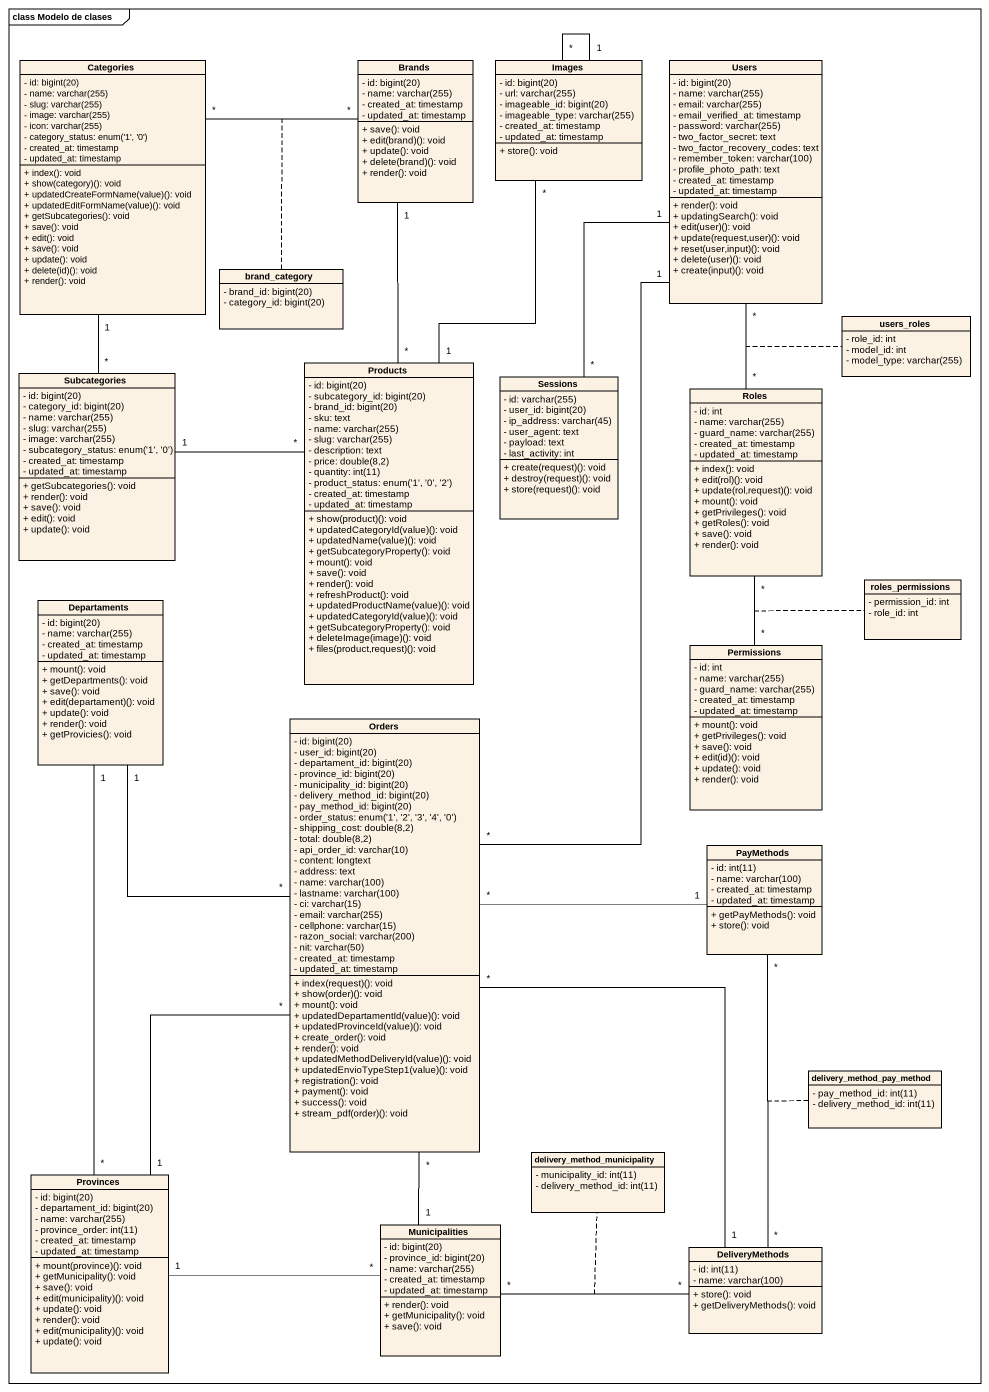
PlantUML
@startuml
mainframe class Modelo de clases
hide circle
hide empty members
skinparam classAttributeIconSize 0
class Categories {
  {field} - id: bigint(20)
  {field} - name: varchar(255)
  {field} - slug: varchar(255)
  {field} - image: varchar(255)
  {field} - icon: varchar(255)
  {field} - category_status: enum('1', '0')
  - created_at: timestamp
  - updated_at: timestamp
  + index(): void
  + show(category)(): void
  + updatedCreateFormName(value)(): void
  + updatedEditFormName(value)(): void
  + getSubcategories(): void
  + save(): void
  + edit(): void
  + save(): void
  + update(): void
  + delete(id)(): void
  + render(): void
}
class Brands {
  {field} - id: bigint(20)
  {field} - name: varchar(255)
  - created_at: timestamp
  - updated_at: timestamp
  + save(): void
  + edit(brand)(): void
  + update(): void
  + delete(brand)(): void
  + render(): void
}
class Images {
  {field} - id: bigint(20)
  {field} - url: varchar(255)
  {field} - imageable_id: bigint(20)
  {field} - imageable_type: varchar(255)
  - created_at: timestamp
  - updated_at: timestamp
  + store(): void
}
class Users {
  {field} - id: bigint(20)
  {field} - name: varchar(255)
  {field} - email: varchar(255)
  - email_verified_at: timestamp
  {field} - password: varchar(255)
  - two_factor_secret: text
  - two_factor_recovery_codes: text
  {field} - remember_token: varchar(100)
  - profile_photo_path: text
  - created_at: timestamp
  - updated_at: timestamp
  + render(): void
  + updatingSearch(): void
  + edit(user)(): void
  + update(request,user)(): void
  + reset(user,input)(): void
  + delete(user)(): void
  + create(input)(): void
}
class brand_category {
  {field} - brand_id: bigint(20)
  {field} - category_id: bigint(20)
}
class users_roles {
  - role_id: int
  - model_id: int
  {field} - model_type: varchar(255)
}
class Products {
  {field} - id: bigint(20)
  {field} - subcategory_id: bigint(20)
  {field} - brand_id: bigint(20)
  - sku: text
  {field} - name: varchar(255)
  {field} - slug: varchar(255)
  - description: text
  {field} - price: double(8,2)
  {field} - quantity: int(11)
  {field} - product_status: enum('1', '0', '2')
  - created_at: timestamp
  - updated_at: timestamp
  + show(product)(): void
  + updatedCategoryId(value)(): void
  + updatedName(value)(): void
  + getSubcategoryProperty(): void
  + mount(): void
  + save(): void
  + render(): void
  + refreshProduct(): void
  + updatedProductName(value)(): void
  + updatedCategoryId(value)(): void
  + getSubcategoryProperty(): void
  + deleteImage(image)(): void
  + files(product,request)(): void
}
class Subcategories {
  {field} - id: bigint(20)
  {field} - category_id: bigint(20)
  {field} - name: varchar(255)
  {field} - slug: varchar(255)
  {field} - image: varchar(255)
  {field} - subcategory_status: enum('1', '0')
  - created_at: timestamp
  - updated_at: timestamp
  + getSubcategories(): void
  + render(): void
  + save(): void
  + edit(): void
  + update(): void
}
class Sessions {
  {field} - id: varchar(255)
  {field} - user_id: bigint(20)
  {field} - ip_address: varchar(45)
  - user_agent: text
  - payload: text
  - last_activity: int
  + create(request)(): void
  + destroy(request)(): void
  + store(request)(): void
}
class Roles {
  - id: int
  {field} - name: varchar(255)
  {field} - guard_name: varchar(255)
  - created_at: timestamp
  - updated_at: timestamp
  + index(): void
  + edit(rol)(): void
  + update(rol,request)(): void
  + mount(): void
  + getPrivileges(): void
  + getRoles(): void
  + save(): void
  + render(): void
}
class Departaments {
  {field} - id: bigint(20)
  {field} - name: varchar(255)
  - created_at: timestamp
  - updated_at: timestamp
  + mount(): void
  + getDepartments(): void
  + save(): void
  + edit(departament)(): void
  + update(): void
  + render(): void
  + getProvicies(): void
}
class roles_permissions {
  - permission_id: int
  - role_id: int
}
class Permissions {
  - id: int
  {field} - name: varchar(255)
  {field} - guard_name: varchar(255)
  - created_at: timestamp
  - updated_at: timestamp
  + mount(): void
  + getPrivileges(): void
  + save(): void
  + edit(id)(): void
  + update(): void
  + render(): void
}
class Orders {
  {field} - id: bigint(20)
  {field} - user_id: bigint(20)
  {field} - departament_id: bigint(20)
  {field} - province_id: bigint(20)
  {field} - municipality_id: bigint(20)
  {field} - delivery_method_id: bigint(20)
  {field} - pay_method_id: bigint(20)
  {field} - order_status: enum('1', '2', '3', '4', '0')
  {field} - shipping_cost: double(8,2)
  {field} - total: double(8,2)
  {field} - api_order_id: varchar(10)
  - content: longtext
  - address: text
  {field} - name: varchar(100)
  {field} - lastname: varchar(100)
  {field} - ci: varchar(15)
  {field} - email: varchar(255)
  {field} - cellphone: varchar(15)
  {field} - razon_social: varchar(200)
  {field} - nit: varchar(50)
  - created_at: timestamp
  - updated_at: timestamp
  + index(request)(): void
  + show(order)(): void
  + mount(): void
  + updatedDepartamentId(value)(): void
  + updatedProvinceId(value)(): void
  + create_order(): void
  + render(): void
  + updatedMethodDeliveryId(value)(): void
  + updatedEnvioTypeStep1(value)(): void
  + registration(): void
  + payment(): void
  + success(): void
  + stream_pdf(order)(): void
}
class PayMethods {
  {field} - id: int(11)
  {field} - name: varchar(100)
  - created_at: timestamp
  - updated_at: timestamp
  + getPayMethods(): void
  + store(): void
}
class delivery_method_pay_method {
  {field} - pay_method_id: int(11)
  {field} - delivery_method_id: int(11)
}
class Provinces {
  {field} - id: bigint(20)
  {field} - departament_id: bigint(20)
  {field} - name: varchar(255)
  {field} - province_order: int(11)
  - created_at: timestamp
  - updated_at: timestamp
  + mount(province)(): void
  + getMunicipality(): void
  + save(): void
  + edit(municipality)(): void
  + update(): void
  + render(): void
  + edit(municipality)(): void
  + update(): void
}
class delivery_method_municipality {
  {field} - municipality_id: int(11)
  {field} - delivery_method_id: int(11)
}
class Municipalities {
  {field} - id: bigint(20)
  {field} - province_id: bigint(20)
  {field} - name: varchar(255)
  - created_at: timestamp
  - updated_at: timestamp
  + render(): void
  + getMunicipality(): void
  + save(): void
}
class DeliveryMethods {
  {field} - id: int(11)
  {field} - name: varchar(100)
  + store(): void
  + getDeliveryMethods(): void
}
Categories "*" -right- "*" Brands
(Categories, Brands) .. brand_category
Categories "1" -- "*" Subcategories
Brands "1" -- "*" Products
Images "1" -- "*" Images
Users "1" -- "*" Sessions
Users "*" -- "*" Roles
(Users, Roles) .. users_roles
Users "1" -- "*" Orders
Products "1" -up- "*" Images
Subcategories "1" -right- "*" Products
Roles "*" -- "*" Permissions
(Roles, Permissions) .. roles_permissions
Departaments "1" -- "*" Orders
Departaments "1" -- "*" Provinces
Orders "*" -right- "1" PayMethods
Orders "*" -- "1" DeliveryMethods
PayMethods "*" -- "*" DeliveryMethods
(PayMethods, DeliveryMethods) .. delivery_method_pay_method
Provinces "1" -up- "*" Orders
Provinces "1" -right- "*" Municipalities
Municipalities "1" -up- "*" Orders
Municipalities "*" -right- "*" DeliveryMethods
(Municipalities, DeliveryMethods) .. delivery_method_municipality
@enduml
